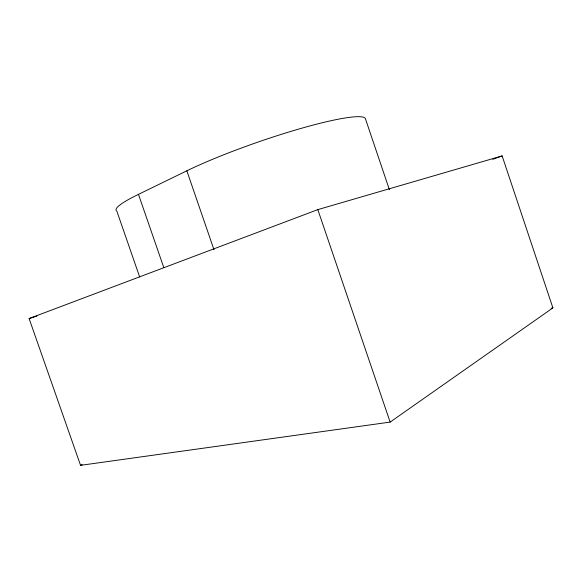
<?xml version="1.0" encoding="UTF-8"?>
<svg xmlns="http://www.w3.org/2000/svg" width="582" height="582" viewBox="0 0 582 582"><rect width="100%" height="100%" fill="white"/><g stroke="black" fill="none" stroke-linecap="round" stroke-linejoin="round"><path stroke-width="0.87" d="M390.136 422.096L552.9 307.885L502.135 155.911L317.823 209.622L29.1 318.55L80.556 465.338L390.136 422.096L317.823 209.622M80.556 465.338L82.171 464.523M139.665 276.981L116.837 211.12A103.058 11.771 -18.7 0 1 138.472 194.352L186.837 170.81A109.103 13.19 -19.1 0 1 296.405 129.75A109.103 13.19 -19.1 0 1 365.285 118.335L389.409 189.732M492.758 159.315L502.135 155.911M29.1 318.55L36.87 316.077M551.125 308.271L552.9 307.885M138.472 194.352L163.797 267.589M186.837 170.81L214.001 249.773"/></g></svg>
